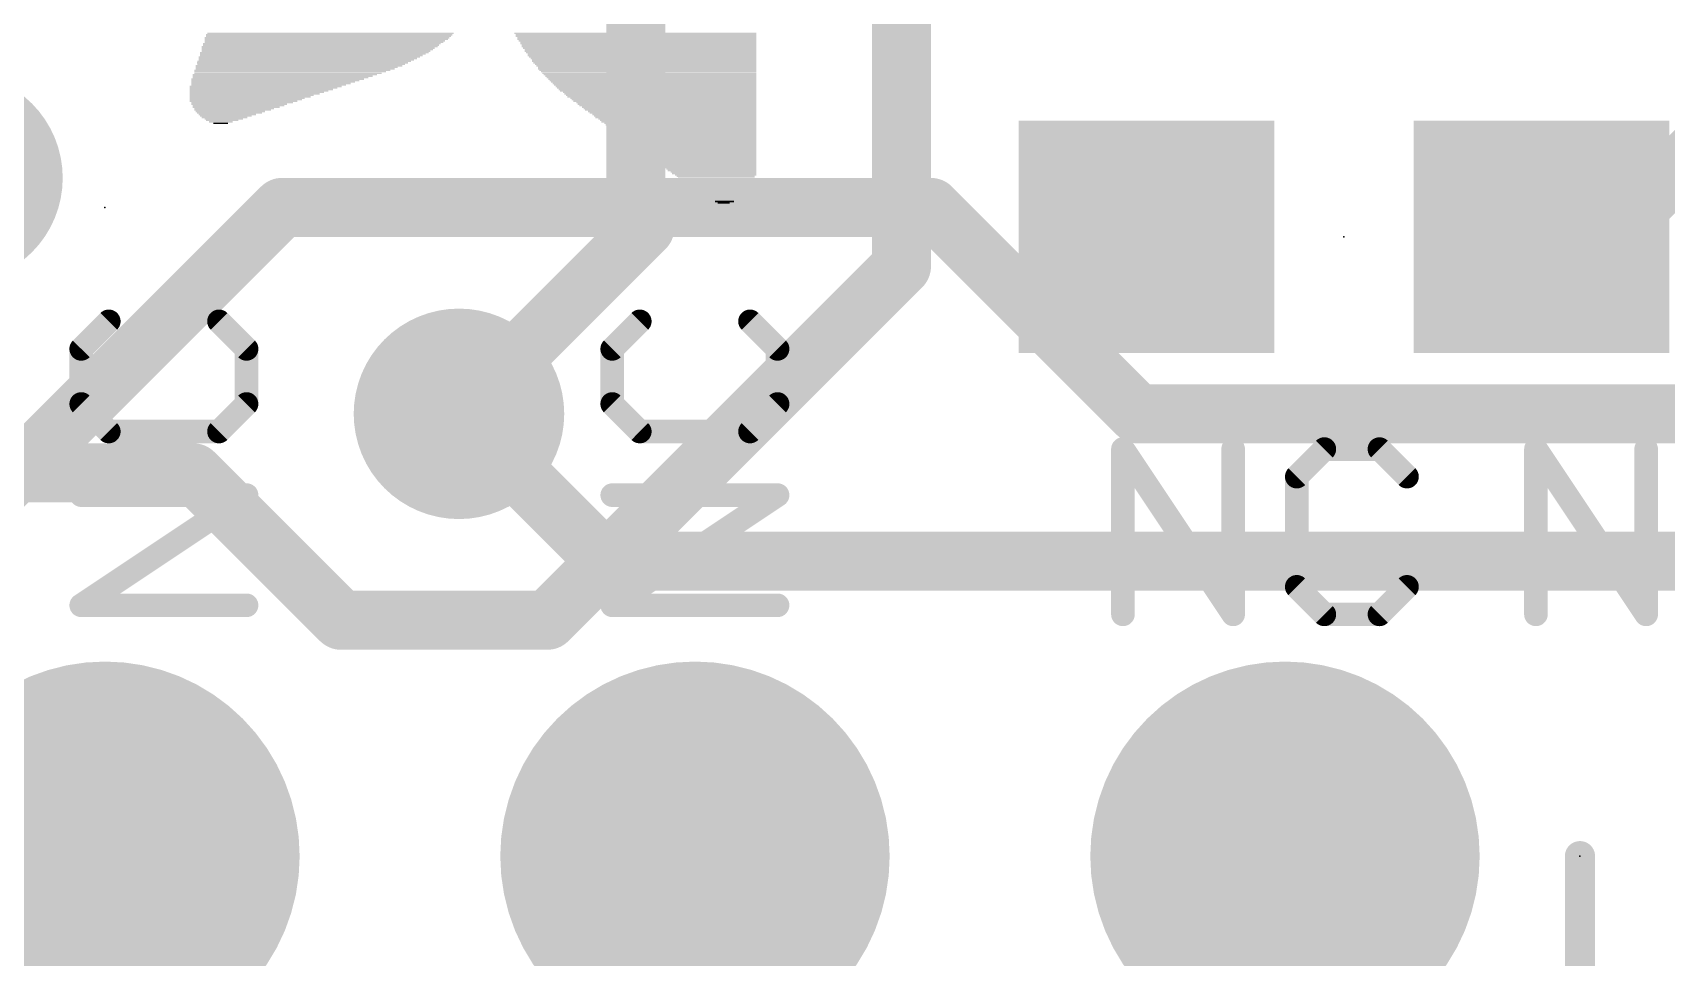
# Model space of a CAD drawing. Extents: x -6.8 to 60.3, y -8.9 to 34.9.
# Drawn here: x 18.74 to 25.77, y 0.83 to 4.82 of the extents above; entities that cross this region are included whole.
import ezdxf

# ---------------------------------------------------------------- set-up
doc = ezdxf.new("R2010")
doc.units = 0
for name, color, linetype in [('1', 12, 'CONTINUOUS'), ('16', 132, 'CONTINUOUS'), ('17', 110, 'CONTINUOUS'), ('18', 110, 'CONTINUOUS'), ('21', 40, 'CONTINUOUS'), ('23', 40, 'CONTINUOUS'), ('47', 253, 'CONTINUOUS')]:
    doc.layers.add(name, color=color, linetype=linetype)

# ---------------------------------------------------------------- blocks, each defined once
blk = doc.blocks.new('ROUNDP')
at = {"const_width": 0.5}
blk.add_lwpolyline([(0, -0.25, 1), (0, 0.25, 1), (0, -0.25)], format="xyb", dxfattribs=at)
blk = doc.blocks.new('RECT')
blk.add_solid([(-0.5, -0.5), (0.5, -0.5), (-0.5, 0.5), (0.5, 0.5)])
blk = doc.blocks.new('ROUNDV')
at = {"const_width": 0.5}
blk.add_lwpolyline([(0, -0.25, 1), (0, 0.25, 1), (0, -0.25)], format="xyb", dxfattribs=at)

msp = doc.modelspace()

# ---------------------------------------------------------------- linework, layer by layer
at = {"layer": '1', "const_width": 0.254}
for points in [[(21.336, 9.017), (21.336, 4.013)], [(26.924, 5.334), (25.527, 3.937)], [(22.479, 3.81), (22.479, 5.207)], [(21.374, 3.975), (20.574, 3.175)], [(21.336, 4.013), (21.374, 3.975)], [(25.527, 3.937), (25.234, 3.937)], [(20.955, 2.286), (22.479, 3.81)], [(16.51, 2.921), (19.431, 2.921)], [(19.431, 2.921), (20.066, 2.286)], [(20.066, 2.286), (20.955, 2.286)]]:
    msp.add_lwpolyline(points, dxfattribs=at)
at = {"layer": '1', "const_width": 0.127}
for points in [[(21.3809, 4.0579, 1), (21.2911, 3.9681)], [(21.4189, 3.9301, 1), (21.3291, 4.0199)], [(21.3291, 3.9301, 1), (21.4189, 4.0199)], [(21.2725, 4.013, 1), (21.3995, 4.013)], [(25.234, 4.0005, 1), (25.234, 3.8735)], [(25.4821, 3.9819, 1), (25.5719, 3.8921)], [(25.527, 3.8735, 1), (25.527, 4.0005)], [(22.4155, 3.81, 1), (22.5425, 3.81)], [(22.5239, 3.7651, 1), (22.4341, 3.8549)], [(20.5291, 3.2199, 1), (20.6189, 3.1301)], [(19.4759, 2.9659, 1), (19.3861, 2.8761)], [(19.431, 2.8575, 1), (19.431, 2.9845)], [(20.066, 2.3495, 1), (20.066, 2.2225)], [(20.0211, 2.2411, 1), (20.1109, 2.3309)], [(20.9101, 2.3309, 1), (20.9999, 2.2411)], [(20.955, 2.2225, 1), (20.955, 2.3495)]]:
    msp.add_lwpolyline(points, format="xyb", dxfattribs=at)
at = {"layer": '16', "const_width": 0.254}
for points in [[(17.018, 1.27), (19.812, 4.064)], [(19.812, 4.064), (22.606, 4.064)], [(23.495, 3.175), (22.606, 4.064)], [(20.574, 3.175), (21.209, 2.54)], [(23.495, 3.175), (41.91, 3.175)], [(21.209, 2.54), (32.766, 2.54)]]:
    msp.add_lwpolyline(points, dxfattribs=at)
at = {"layer": '16', "const_width": 0.127}
for points in [[(19.812, 4.1275, 1), (19.812, 4.0005)], [(19.8569, 4.0191, 1), (19.7671, 4.1089)], [(22.6509, 4.1089, 1), (22.5611, 4.0191)], [(22.606, 4.0005, 1), (22.606, 4.1275)], [(20.6189, 3.2199, 1), (20.5291, 3.1301)], [(23.495, 3.2385, 1), (23.495, 3.1115)], [(23.4501, 3.1301, 1), (23.5399, 3.2199)], [(21.209, 2.6035, 1), (21.209, 2.4765)], [(21.1641, 2.4951, 1), (21.2539, 2.5849)]]:
    msp.add_lwpolyline(points, format="xyb", dxfattribs=at)
at = {"layer": '21', "const_width": 0.1016}
for points in [[(19.0664, 3.5733), (18.9478, 3.4547)], [(19.6596, 3.4547), (19.541, 3.5733)], [(21.3524, 3.5733), (21.2338, 3.4547)], [(21.9456, 3.4547), (21.827, 3.5733)], [(18.9478, 3.4547), (18.9478, 3.2174)], [(19.6596, 3.2174), (19.6596, 3.4547)], [(21.2338, 3.4547), (21.2338, 3.2174)], [(21.9456, 3.2174), (21.9456, 3.4547)], [(18.9478, 3.2174), (19.0664, 3.0988)], [(19.541, 3.0988), (19.6596, 3.2174)], [(21.2338, 3.2174), (21.3524, 3.0988)], [(21.827, 3.0988), (21.9456, 3.2174)], [(19.0664, 3.0988), (19.541, 3.0988)], [(21.3524, 3.0988), (21.827, 3.0988)], [(23.4324, 2.3114), (23.4324, 3.0232)], [(23.4324, 3.0232), (23.9069, 2.3114)], [(23.9069, 2.3114), (23.9069, 3.0232)], [(24.2994, 3.0232), (24.1808, 2.9046)], [(24.5367, 3.0232), (24.2994, 3.0232)], [(24.6553, 2.9046), (24.5367, 3.0232)], [(25.2104, 2.3114), (25.2104, 3.0232)], [(25.2104, 3.0232), (25.6849, 2.3114)], [(25.6849, 2.3114), (25.6849, 3.0232)], [(24.1808, 2.9046), (24.1808, 2.43)], [(18.9478, 2.3504), (19.6596, 2.8249)], [(19.6596, 2.8249), (18.9478, 2.8249)], [(21.2338, 2.3504), (21.9456, 2.8249)], [(21.9456, 2.8249), (21.2338, 2.8249)], [(24.1808, 2.43), (24.2994, 2.3114)], [(24.5367, 2.3114), (24.6553, 2.43)], [(19.6596, 2.3504), (18.9478, 2.3504)], [(21.9456, 2.3504), (21.2338, 2.3504)], [(24.2994, 2.3114), (24.5367, 2.3114)]]:
    msp.add_lwpolyline(points, dxfattribs=at)
at = {"layer": '21', "const_width": 0.0508}
for points in [[(19.0844, 3.5554, 1), (19.0485, 3.5913)], [(19.5589, 3.5913, 1), (19.523, 3.5554)], [(21.3704, 3.5554, 1), (21.3345, 3.5913)], [(21.8449, 3.5913, 1), (21.809, 3.5554)], [(18.9298, 3.4727, 1), (18.9658, 3.4367)], [(18.9732, 3.4547, 1), (18.9224, 3.4547)], [(19.685, 3.4547, 1), (19.6342, 3.4547)], [(19.6416, 3.4367, 1), (19.6776, 3.4727)], [(21.2158, 3.4727, 1), (21.2518, 3.4367)], [(21.2592, 3.4547, 1), (21.2084, 3.4547)], [(21.971, 3.4547, 1), (21.9202, 3.4547)], [(21.9276, 3.4367, 1), (21.9636, 3.4727)], [(18.9658, 3.2354, 1), (18.9298, 3.1995)], [(18.9224, 3.2174, 1), (18.9732, 3.2174)], [(19.6342, 3.2174, 1), (19.685, 3.2174)], [(19.6776, 3.1995, 1), (19.6416, 3.2354)], [(21.2518, 3.2354, 1), (21.2158, 3.1995)], [(21.2084, 3.2174, 1), (21.2592, 3.2174)], [(21.9202, 3.2174, 1), (21.971, 3.2174)], [(21.9636, 3.1995, 1), (21.9276, 3.2354)], [(19.0664, 3.1242, 1), (19.0664, 3.0734)], [(19.0485, 3.0808, 1), (19.0844, 3.1168)], [(19.523, 3.1168, 1), (19.5589, 3.0808)], [(19.541, 3.0734, 1), (19.541, 3.1242)], [(21.3524, 3.1242, 1), (21.3524, 3.0734)], [(21.3345, 3.0808, 1), (21.3704, 3.1168)], [(21.809, 3.1168, 1), (21.8449, 3.0808)], [(21.827, 3.0734, 1), (21.827, 3.1242)], [(23.4578, 3.0232, 1), (23.407, 3.0232)], [(23.4535, 3.0373, 1), (23.4113, 3.0091)], [(23.9323, 3.0232, 1), (23.8815, 3.0232)], [(24.2994, 3.0486, 1), (24.2994, 2.9978)], [(24.3174, 3.0052, 1), (24.2815, 3.0412)], [(24.5547, 3.0412, 1), (24.5187, 3.0052)], [(24.5367, 2.9978, 1), (24.5367, 3.0486)], [(25.2358, 3.0232, 1), (25.185, 3.0232)], [(25.2315, 3.0373, 1), (25.1893, 3.0091)], [(25.7103, 3.0232, 1), (25.6595, 3.0232)], [(24.2062, 2.9046, 1), (24.1554, 2.9046)], [(24.1628, 2.9225, 1), (24.1988, 2.8866)], [(24.6374, 2.8866, 1), (24.6733, 2.9225)], [(18.9478, 2.8503, 1), (18.9478, 2.7995)], [(19.6737, 2.8038, 1), (19.6455, 2.8461)], [(19.6596, 2.7995, 1), (19.6596, 2.8503)], [(21.2338, 2.8503, 1), (21.2338, 2.7995)], [(21.9597, 2.8038, 1), (21.9315, 2.8461)], [(21.9456, 2.7995, 1), (21.9456, 2.8503)], [(24.1988, 2.448, 1), (24.1628, 2.4121)], [(24.6733, 2.4121, 1), (24.6374, 2.448)], [(18.9478, 2.3758, 1), (18.9478, 2.325)], [(18.9337, 2.3715, 1), (18.9619, 2.3293)], [(19.6596, 2.325, 1), (19.6596, 2.3758)], [(21.2338, 2.3758, 1), (21.2338, 2.325)], [(21.2197, 2.3715, 1), (21.2479, 2.3293)], [(21.9456, 2.325, 1), (21.9456, 2.3758)], [(24.1554, 2.43, 1), (24.2062, 2.43)], [(23.407, 2.3114, 1), (23.4578, 2.3114)], [(23.8815, 2.3114, 1), (23.9323, 2.3114)], [(23.8858, 2.2973, 1), (23.9281, 2.3255)], [(24.2994, 2.3368, 1), (24.2994, 2.286)], [(24.2815, 2.2934, 1), (24.3174, 2.3294)], [(24.5187, 2.3294, 1), (24.5547, 2.2934)], [(24.5367, 2.286, 1), (24.5367, 2.3368)], [(25.185, 2.3114, 1), (25.2358, 2.3114)], [(25.6595, 2.3114, 1), (25.7103, 2.3114)], [(25.6638, 2.2973, 1), (25.7061, 2.3255)]]:
    msp.add_lwpolyline(points, format="xyb", dxfattribs=at)
at = {"layer": '23'}
for p in [(19.05, 4.064), (24.384, 3.937), (25.4, 1.27)]:
    msp.add_point(p, dxfattribs=at)
at = {"layer": '47', "const_width": 0.13}
msp.add_lwpolyline([(25.4, 1.27), (25.4, -8.808)], dxfattribs=at)
at = {"layer": '47', "const_width": 0.065}
msp.add_lwpolyline([(25.4325, 1.27, 1), (25.3675, 1.27)], format="xyb", dxfattribs=at)

# ---------------------------------------------------------------- block references
at = {"layer": '1', "xscale": 1.1}
for p in [(23.534, 3.937), (25.234, 3.937)]:
    msp.add_blockref('RECT', p, dxfattribs=at)
at = {"layer": '17', "xscale": 1.6764, "yscale": 1.6764, "rotation": 270}
for p in [(19.05, 1.27), (19.05, 1.27), (21.59, 1.27), (21.59, 1.27), (24.13, 1.27), (24.13, 1.27)]:
    msp.add_blockref('ROUNDP', p, dxfattribs=at)
at = {"layer": '18', "xscale": 0.9064, "yscale": 0.9064}
for p in [(18.415, 4.191), (18.415, 4.191), (20.574, 3.175), (20.574, 3.175)]:
    msp.add_blockref('ROUNDV', p, dxfattribs=at)
at = {"layer": '21'}
for p, xscale, yscale in [((20.0056, 4.7942), 1.0541, 0.0063), ((20.0025, 4.7879), 1.0478, 0.0064), ((19.9962, 4.7816), 1.0351, 0.0063), ((20.0152, 4.807), 1.0604, 0.0063), ((20.0121, 4.8006), 1.0541, 0.0064), ((20.0216, 4.8133), 1.0605, 0.0064), ((21.3328, 4.8133), 1.0414, 0.0064), ((21.336, 4.807), 1.035, 0.0063), ((21.336, 4.8006), 1.035, 0.0064), ((21.3392, 4.7942), 1.0287, 0.0063), ((21.3392, 4.7879), 1.0287, 0.0064), ((21.3423, 4.7816), 1.0223, 0.0063), ((19.9294, 4.7117), 0.9525, 0.0064), ((19.9517, 4.7308), 0.9842, 0.0063), ((19.9454, 4.7244), 0.9715, 0.0064), ((19.939, 4.718), 0.9588, 0.0063), ((19.9675, 4.7498), 1.0033, 0.0064), ((19.9739, 4.7561), 1.016, 0.0063), ((19.9644, 4.7435), 0.997, 0.0063), ((19.9581, 4.7371), 0.9843, 0.0064), ((19.9835, 4.7689), 1.0223, 0.0063), ((19.9803, 4.7625), 1.016, 0.0064), ((19.993, 4.7752), 1.0287, 0.0064), ((21.3455, 4.7752), 1.016, 0.0064), ((21.3455, 4.7689), 1.016, 0.0063), ((21.3487, 4.7625), 1.0096, 0.0064), ((21.3487, 4.7561), 1.0096, 0.0063), ((21.3519, 4.7498), 1.0033, 0.0064), ((21.3551, 4.7435), 0.9969, 0.0063), ((21.3551, 4.7371), 0.9969, 0.0064), ((21.3582, 4.7308), 0.9906, 0.0063), ((21.3614, 4.7244), 0.9842, 0.0064), ((21.3614, 4.718), 0.9842, 0.0063), ((21.3646, 4.7117), 0.9779, 0.0064), ((19.8565, 4.6546), 0.8445, 0.0063), ((19.8469, 4.6482), 0.8255, 0.0064), ((19.8374, 4.6418), 0.8064, 0.0063), ((19.885, 4.6736), 0.889, 0.0064), ((19.8755, 4.6673), 0.87, 0.0063), ((19.8692, 4.6609), 0.8573, 0.0064), ((19.9009, 4.6863), 0.908, 0.0064), ((19.9073, 4.6927), 0.9207, 0.0063), ((19.8946, 4.6799), 0.8953, 0.0063), ((19.9231, 4.7054), 0.9398, 0.0063), ((19.9168, 4.699), 0.9271, 0.0064), ((21.3678, 4.7054), 0.9715, 0.0063), ((21.3709, 4.699), 0.9652, 0.0064), ((21.3709, 4.6927), 0.9652, 0.0063), ((21.3741, 4.6863), 0.9588, 0.0064), ((21.3773, 4.6799), 0.9525, 0.0063), ((21.3804, 4.6736), 0.9461, 0.0064), ((21.3836, 4.6673), 0.9398, 0.0063), ((21.3836, 4.6609), 0.9398, 0.0064), ((21.3868, 4.6546), 0.9334, 0.0063), ((21.39, 4.6482), 0.9271, 0.0064), ((21.3932, 4.6418), 0.9207, 0.0063), ((19.7326, 4.5784), 0.635, 0.0063), ((19.7231, 4.572), 0.616, 0.0064), ((19.7422, 4.5847), 0.6541, 0.0064), ((19.793, 4.6165), 0.7429, 0.0063), ((19.7835, 4.6101), 0.7239, 0.0064), ((19.7739, 4.6037), 0.7048, 0.0063), ((19.7644, 4.5974), 0.6858, 0.0064), ((19.7549, 4.5911), 0.6667, 0.0063), ((19.8056, 4.6228), 0.7557, 0.0064), ((19.8247, 4.6355), 0.7938, 0.0064), ((19.8152, 4.6292), 0.7747, 0.0063), ((21.3963, 4.6355), 0.9144, 0.0064), ((21.3995, 4.6292), 0.908, 0.0063), ((21.4027, 4.6228), 0.9017, 0.0064), ((21.4059, 4.6165), 0.8953, 0.0063), ((21.409, 4.6101), 0.889, 0.0064), ((21.4122, 4.6037), 0.8826, 0.0063), ((21.4154, 4.5974), 0.8763, 0.0064), ((21.4185, 4.5911), 0.8699, 0.0063), ((21.4217, 4.5847), 0.8636, 0.0064), ((21.4249, 4.5784), 0.8572, 0.0063), ((21.4281, 4.572), 0.8509, 0.0064), ((19.6945, 4.553), 0.5588, 0.0063), ((19.6818, 4.5466), 0.5334, 0.0064), ((19.6564, 4.5276), 0.4826, 0.0063), ((19.6469, 4.5212), 0.4636, 0.0064), ((19.7136, 4.5657), 0.5969, 0.0063), ((19.7041, 4.5593), 0.5779, 0.0064), ((19.6755, 4.5403), 0.5207, 0.0063), ((19.6628, 4.5339), 0.4953, 0.0064), ((19.6406, 4.5149), 0.4381, 0.0063), ((19.6279, 4.5085), 0.4127, 0.0064), ((19.6247, 4.5022), 0.3937, 0.0063), ((21.4313, 4.5657), 0.8445, 0.0063), ((21.4376, 4.5593), 0.8318, 0.0064), ((21.4408, 4.553), 0.8255, 0.0063), ((21.444, 4.5466), 0.8191, 0.0064), ((21.4471, 4.5403), 0.8128, 0.0063), ((21.4535, 4.5339), 0.8001, 0.0064), ((21.4566, 4.5276), 0.7937, 0.0063), ((21.4598, 4.5212), 0.7874, 0.0064), ((21.4662, 4.5149), 0.7747, 0.0063), ((21.4694, 4.5085), 0.7683, 0.0064), ((21.4725, 4.5022), 0.762, 0.0063), ((19.6151, 4.4958), 0.3747, 0.0064), ((19.6057, 4.4895), 0.3429, 0.0063), ((19.5993, 4.4831), 0.3302, 0.0064), ((19.5898, 4.4768), 0.2985, 0.0063), ((19.5866, 4.4704), 0.2794, 0.0064), ((19.577, 4.4641), 0.2477, 0.0063), ((19.5707, 4.4577), 0.2222, 0.0064), ((19.5644, 4.4514), 0.1969, 0.0063), ((19.5612, 4.445), 0.1651, 0.0064), ((19.5549, 4.4386), 0.1397, 0.0063), ((19.5485, 4.4323), 0.1016, 0.0064), ((21.4789, 4.4958), 0.7493, 0.0064), ((21.4821, 4.4895), 0.7429, 0.0063), ((21.4852, 4.4831), 0.7366, 0.0064), ((21.4916, 4.4768), 0.7239, 0.0063), ((21.4947, 4.4704), 0.7175, 0.0064), ((21.5011, 4.4641), 0.7048, 0.0063), ((21.5043, 4.4577), 0.6985, 0.0064), ((21.5075, 4.4514), 0.6921, 0.0063), ((21.5138, 4.445), 0.6794, 0.0064), ((21.517, 4.4386), 0.6731, 0.0063), ((21.5202, 4.4323), 0.6667, 0.0064), ((19.5485, 4.426), 0.0635, 0.0063), ((21.5265, 4.426), 0.654, 0.0063), ((21.5297, 4.4196), 0.6477, 0.0064), ((21.5328, 4.4133), 0.6413, 0.0063), ((21.5392, 4.4069), 0.6286, 0.0064), ((21.5424, 4.4005), 0.6223, 0.0063), ((21.5487, 4.3942), 0.6096, 0.0064), ((21.5519, 4.3879), 0.6032, 0.0063), ((21.5551, 4.3815), 0.5969, 0.0064), ((21.5614, 4.3752), 0.5842, 0.0063), ((21.5646, 4.3688), 0.5778, 0.0064), ((21.5678, 4.3624), 0.5715, 0.0063), ((21.5741, 4.3561), 0.5588, 0.0064), ((21.5773, 4.3498), 0.5524, 0.0063), ((21.5805, 4.3434), 0.5461, 0.0064), ((21.5868, 4.3371), 0.5334, 0.0063), ((21.59, 4.3307), 0.527, 0.0064), ((21.5964, 4.3243), 0.5143, 0.0063), ((21.5995, 4.318), 0.508, 0.0064), ((21.6027, 4.3117), 0.5016, 0.0063), ((21.609, 4.3053), 0.4889, 0.0064), ((21.6122, 4.299), 0.4826, 0.0063), ((21.6154, 4.2926), 0.4762, 0.0064), ((21.6218, 4.2862), 0.4635, 0.0063), ((21.6249, 4.2799), 0.4572, 0.0064), ((21.6281, 4.2736), 0.4508, 0.0063), ((21.6345, 4.2672), 0.4381, 0.0064), ((21.6376, 4.2609), 0.4318, 0.0063), ((21.644, 4.2545), 0.4191, 0.0064), ((21.6471, 4.2481), 0.4127, 0.0063), ((21.6503, 4.2418), 0.4064, 0.0064), ((21.6567, 4.2355), 0.3937, 0.0063), ((21.6599, 4.2291), 0.3873, 0.0064), ((21.663, 4.2228), 0.381, 0.0063), ((21.6694, 4.2164), 0.3683, 0.0064), ((21.6726, 4.21), 0.3619, 0.0063), ((21.6789, 4.2037), 0.3492, 0.0064), ((21.6789, 4.1974), 0.3366, 0.0063), ((21.6821, 4.191), 0.3302, 0.0064), ((21.6884, 4.1847), 0.3175, 0.0063), ((21.6916, 4.1783), 0.3112, 0.0064), ((21.6916, 4.1719), 0.2984, 0.0063), ((21.698, 4.1656), 0.2857, 0.0064), ((21.7011, 4.1593), 0.2794, 0.0063), ((21.7012, 4.1529), 0.2667, 0.0064), ((21.7075, 4.1466), 0.254, 0.0063), ((21.7075, 4.1402), 0.2413, 0.0064), ((21.7138, 4.1338), 0.2286, 0.0063), ((21.7139, 4.1275), 0.2159, 0.0064), ((21.717, 4.1212), 0.1968, 0.0063), ((21.7138, 4.1148), 0.1778, 0.0064), ((21.717, 4.1085), 0.1588, 0.0063), ((21.7139, 4.1021), 0.1397, 0.0064), ((21.717, 4.0957), 0.1206, 0.0063), ((21.717, 4.0894), 0.0826, 0.0064), ((21.7138, 4.0831), 0.0508, 0.0063)]:
    msp.add_blockref('RECT', p, dxfattribs=dict(at, xscale=xscale, yscale=yscale))

doc.saveas('drawing.dxf')
